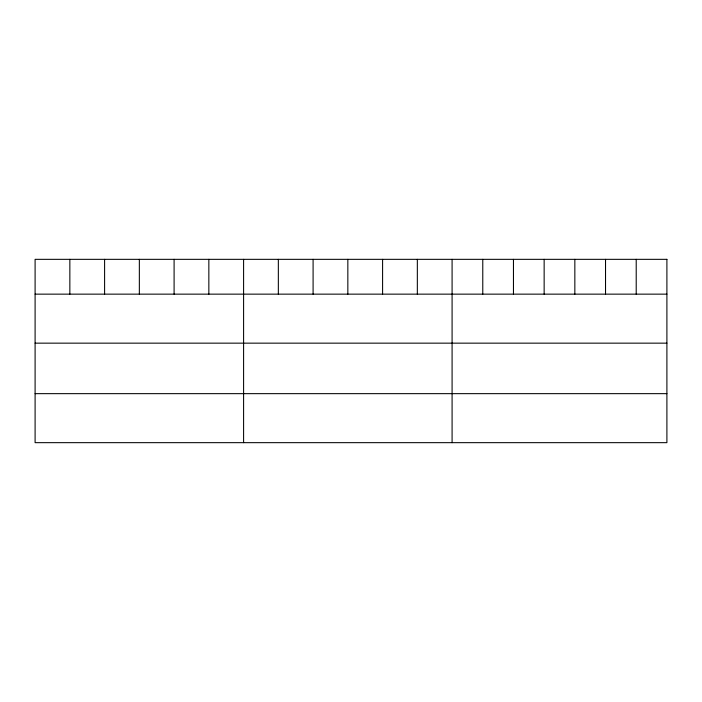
<?xml version="1.0" encoding="UTF-8"?>
<svg xmlns="http://www.w3.org/2000/svg" width="702" height="702" viewBox="0 0 702 702"><rect width="100%" height="100%" fill="white"/><g stroke="black" fill="none" stroke-linecap="round" stroke-linejoin="round"><path stroke-width="1.05" d="M35.1 294.147L666.9 294.147M35.1 343.155L666.9 343.155M35.1 393.655L666.9 393.655M636.214 259.336L636.214 294.147M605.528 259.336L605.528 294.147M574.841 259.336L574.841 294.147M544.147 259.336L544.147 294.147M513.46 259.336L513.46 294.147M482.774 259.336L482.774 294.147M452.088 259.336L452.088 442.664M417.339 259.336L417.339 294.147M382.59 259.336L382.59 294.147M347.841 259.336L347.841 294.147M313.092 259.336L313.092 294.147M278.343 259.336L278.343 294.147M243.594 259.336L243.594 442.664M208.845 259.336L208.845 294.147M174.096 259.336L174.096 294.147M139.347 259.336L139.347 294.147M104.598 259.336L104.598 294.147M69.849 259.336L69.849 294.147M666.9 259.336L35.1 259.336L35.1 442.664L666.9 442.664L666.9 259.336"/></g></svg>
